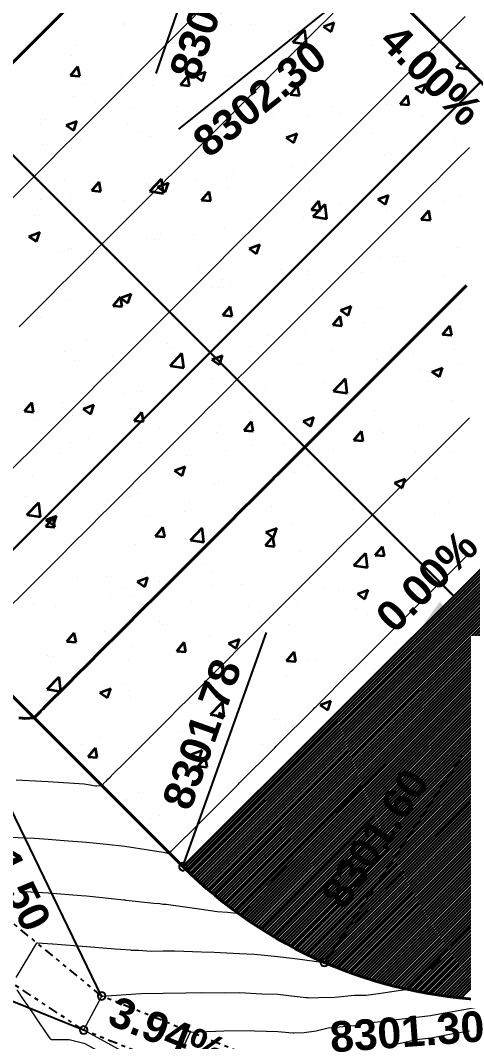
# Model space of a CAD drawing. Extents: x 2799052 to 2815686, y 1319509 to 1336143.
# Drawn here: x 2807441.17 to 2807452.74, y 1327804.97 to 1327831.65 of the extents above; entities that cross this region are included whole.
import ezdxf

# ---------------------------------------------------------------- set-up
doc = ezdxf.new("R2010")
doc.units = 0
doc.header["$LTSCALE"] = 0.5
doc.header["$MEASUREMENT"] = 0
doc.linetypes.add('DIVIDE', pattern=[1.25, 0.5, -0.25, 0, -0.25, 0, -0.25])
for name, color, linetype, lineweight in [('C-PRKG-CONC', 2, 'Continuous', 40), ('C-PRKG-Conc-Hach', 160, 'Continuous', 35), ('C-Road-Asph-Hach', 110, 'Continuous', 30), ('C-SWLK-CTLJ', 11, 'Continuous', 30), ('C-Topo-Cont-10th', 8, 'Continuous', 13), ('C-TOPO-CONT-1FT', 7, 'Continuous', 40), ('C-Topo-Ridg', 160, 'DIVIDE', 25), ('C-TOPO-SLOP', 1, 'Continuous', 25), ('C-TOPO-SPOT', 2, 'Continuous', 25)]:
    doc.layers.add(name, color=color, linetype=linetype, lineweight=lineweight)
doc.layers.add('C-Road-Asph-Hach-Bdry', color=64, linetype='Continuous', lineweight=25, plot=False)
doc.layers.add('C-Road-Conc-Hach-Bdry', color=30, linetype='Continuous', lineweight=25, plot=False)
doc.layers.add('C-TOPO-USER', color=40, linetype='Continuous')
doc.styles.add('Swiss 721 BT', font='swissb.ttf', dxfattribs={"height": 2})

msp = doc.modelspace()

# ---------------------------------------------------------------- linework, layer by layer
at = {"color": 0, "linetype": 'ByBlock'}
for centre, start, end in [((2807445.415, 1327809.54, 8301.78), 134.9542, 314.9542), ((2807445.415, 1327809.54, 8301.78), 314.9542, 134.9542), ((2807449.107, 1327807.037, 8301.601), 0, 180), ((2807449.107, 1327807.037, 8301.601), 180, 0), ((2807443.288, 1327806.16, 8301.5), 157.8226, 337.8226), ((2807443.288, 1327806.16, 8301.5), 337.8226, 157.8226), ((2807442.821, 1327805.27, 8301.5), 157.8291, 337.8291), ((2807442.821, 1327805.27, 8301.5), 337.8291, 157.8291)]:
    msp.add_arc(centre, 0.1, start, end, dxfattribs=at)
at = {"layer": 'C-PRKG-CONC'}
for p, q in [((2807432.687, 1327822.268), (2807446.829, 1327836.41)), ((2807446.829, 1327836.41), (2807459.557, 1327823.682)), ((2807445.415, 1327809.54), (2807432.687, 1327822.268))]:
    msp.add_line(p, q, dxfattribs=at)
msp.add_arc((2807453.877, 1327818.049), 12, 225.1556, 268.0132, dxfattribs=at)
at = {"layer": 'C-PRKG-Conc-Hach', "linetype": 'Continuous'}
for p, q in [((2807443.851, 1327831.569), (2807443.851, 1327831.569)), ((2807443.898, 1327831.545), (2807443.898, 1327831.545)), ((2807447.17, 1327831.545), (2807447.17, 1327831.545)), ((2807449.087, 1327831.49), (2807449.367, 1327831.598)), ((2807449.286, 1327831.356), (2807449.367, 1327831.598)), ((2807444.666, 1327831.279), (2807444.666, 1327831.279)), ((2807446.034, 1327831.455), (2807446.034, 1327831.455)), ((2807446.686, 1327831.535), (2807446.686, 1327831.535)), ((2807448.169, 1327831.364), (2807448.169, 1327831.364)), ((2807448.285, 1327831.084), (2807448.597, 1327831.408)), ((2807448.641, 1327831.028), (2807448.597, 1327831.408)), ((2807449.087, 1327831.49), (2807449.286, 1327831.356)), ((2807450.304, 1327831.274), (2807450.304, 1327831.274)), ((2807444.838, 1327831.144), (2807444.838, 1327831.144)), ((2807448.285, 1327831.084), (2807448.641, 1327831.028)), ((2807442.505, 1327830.744), (2807442.505, 1327830.744)), ((2807442.612, 1327830.997), (2807442.612, 1327830.997)), ((2807448.843, 1327830.787), (2807448.843, 1327830.787)), ((2807450.358, 1327830.987), (2807450.358, 1327830.987)), ((2807450.769, 1327830.785), (2807450.769, 1327830.785)), ((2807447.841, 1327830.655), (2807447.841, 1327830.655)), ((2807448.715, 1327830.503), (2807448.715, 1327830.503)), ((2807451.031, 1327830.545), (2807451.031, 1327830.545)), ((2807452.554, 1327830.422), (2807452.683, 1327830.556)), ((2807442.478, 1327830.215), (2807442.671, 1327830.444)), ((2807442.478, 1327830.215), (2807442.717, 1327830.194)), ((2807442.717, 1327830.194), (2807442.671, 1327830.444)), ((2807445.315, 1327830.323), (2807445.315, 1327830.323)), ((2807445.726, 1327830.2), (2807446.006, 1327830.308)), ((2807445.925, 1327830.066), (2807446.006, 1327830.308)), ((2807452.554, 1327830.422), (2807452.866, 1327830.373)), ((2807442.799, 1327829.991), (2807442.799, 1327829.991)), ((2807443.8, 1327830.123), (2807443.8, 1327830.123)), ((2807444.617, 1327829.947), (2807444.617, 1327829.947)), ((2807445.347, 1327829.964), (2807445.54, 1327830.193)), ((2807445.347, 1327829.964), (2807445.586, 1327829.943)), ((2807445.586, 1327829.943), (2807445.54, 1327830.193)), ((2807445.726, 1327830.2), (2807445.925, 1327830.066)), ((2807446.637, 1327830.203), (2807446.637, 1327830.203)), ((2807448.216, 1327829.713), (2807448.409, 1327829.942)), ((2807448.455, 1327829.692), (2807448.409, 1327829.942)), ((2807448.698, 1327830.145), (2807448.698, 1327830.145)), ((2807451.475, 1327829.88), (2807451.755, 1327829.987)), ((2807451.674, 1327829.746), (2807451.755, 1327829.987)), ((2807446.365, 1327829.744), (2807446.365, 1327829.744)), ((2807448.216, 1327829.713), (2807448.455, 1327829.692)), ((2807451.085, 1327829.462), (2807451.278, 1327829.691)), ((2807451.324, 1327829.441), (2807451.278, 1327829.691)), ((2807451.475, 1327829.88), (2807451.674, 1327829.746)), ((2807451.832, 1327829.741), (2807451.832, 1327829.741)), ((2807452.74, 1327829.71), (2807452.74, 1327829.71)), ((2807442.563, 1327829.666), (2807442.563, 1327829.666)), ((2807443.119, 1327829.501), (2807443.119, 1327829.501)), ((2807445.255, 1327829.411), (2807445.255, 1327829.411)), ((2807449.305, 1327829.409), (2807449.305, 1327829.409)), ((2807450.72, 1327829.453), (2807450.72, 1327829.453)), ((2807451.085, 1327829.462), (2807451.324, 1327829.441)), ((2807444.033, 1327829.344), (2807444.033, 1327829.344)), ((2807447.39, 1327829.32), (2807447.39, 1327829.32)), ((2807447.79, 1327829.209), (2807447.79, 1327829.209)), ((2807448.666, 1327829.172), (2807448.666, 1327829.172)), ((2807449.525, 1327829.23), (2807449.525, 1327829.23)), ((2807451.661, 1327829.14), (2807451.661, 1327829.14)), ((2807441.7, 1327828.944), (2807441.7, 1327828.944)), ((2807441.827, 1327829.054), (2807441.827, 1327829.054)), ((2807441.827, 1327829.054), (2807441.827, 1327829.054)), ((2807442.365, 1327828.91), (2807442.645, 1327829.018)), ((2807442.365, 1327828.91), (2807442.564, 1327828.776)), ((2807442.365, 1327828.91), (2807442.365, 1327828.91)), ((2807442.564, 1327828.776), (2807442.645, 1327829.018)), ((2807443.963, 1327828.964), (2807443.963, 1327828.964)), ((2807446.098, 1327828.873), (2807446.098, 1327828.873)), ((2807446.589, 1327828.872), (2807446.589, 1327828.872)), ((2807446.789, 1327829.078), (2807446.789, 1327829.078)), ((2807444.263, 1327828.745), (2807444.263, 1327828.745)), ((2807444.568, 1327828.616), (2807444.568, 1327828.616)), ((2807448.114, 1327828.59), (2807448.394, 1327828.697)), ((2807448.233, 1327828.783), (2807448.233, 1327828.783)), ((2807448.313, 1327828.456), (2807448.394, 1327828.697)), ((2807450.369, 1327828.693), (2807450.369, 1327828.693)), ((2807441.747, 1327828.414), (2807441.747, 1327828.414)), ((2807442.748, 1327828.546), (2807442.748, 1327828.546)), ((2807448.114, 1327828.59), (2807448.313, 1327828.456)), ((2807452.504, 1327828.603), (2807452.504, 1327828.603)), ((2807452.692, 1327828.378), (2807452.692, 1327828.378)), ((2807442.515, 1327828.334), (2807442.515, 1327828.334)), ((2807450.671, 1327828.122), (2807450.671, 1327828.122)), ((2807450.779, 1327828.164), (2807450.779, 1327828.164)), ((2807450.866, 1327828.159), (2807450.866, 1327828.159)), ((2807451.781, 1327828.296), (2807451.781, 1327828.296)), ((2807448.253, 1327827.831), (2807448.253, 1327827.831)), ((2807448.618, 1327827.84), (2807448.618, 1327827.84)), ((2807446.54, 1327827.54), (2807446.54, 1327827.54)), ((2807446.738, 1327827.632), (2807446.738, 1327827.632)), ((2807448.533, 1327827.758), (2807448.533, 1327827.758)), ((2807442.324, 1327827.468), (2807442.324, 1327827.468)), ((2807443.033, 1327827.206), (2807443.226, 1327827.436)), ((2807443.272, 1327827.185), (2807443.226, 1327827.436)), ((2807444.459, 1327827.377), (2807444.459, 1327827.377)), ((2807444.52, 1327827.284), (2807444.52, 1327827.284)), ((2807444.547, 1327827.187), (2807444.858, 1327827.512)), ((2807444.753, 1327827.3), (2807445.033, 1327827.407)), ((2807444.753, 1327827.3), (2807444.952, 1327827.165)), ((2807444.902, 1327827.132), (2807444.858, 1327827.512)), ((2807444.952, 1327827.165), (2807445.033, 1327827.407)), ((2807445.737, 1327827.5), (2807445.737, 1327827.5)), ((2807446.2, 1327827.358), (2807446.2, 1327827.358)), ((2807446.594, 1327827.287), (2807446.594, 1327827.287)), ((2807451.824, 1327827.28), (2807451.824, 1327827.28)), ((2807443.033, 1327827.206), (2807443.272, 1327827.185)), ((2807443.211, 1327827.167), (2807443.211, 1327827.167)), ((2807444.547, 1327827.187), (2807444.902, 1327827.132)), ((2807445.902, 1327826.955), (2807446.095, 1327827.185)), ((2807446.141, 1327826.934), (2807446.095, 1327827.185)), ((2807448.729, 1327827.197), (2807448.729, 1327827.197)), ((2807450.501, 1327826.979), (2807450.781, 1327827.087)), ((2807450.7, 1327826.845), (2807450.781, 1327827.087)), ((2807450.865, 1327827.107), (2807450.865, 1327827.107)), ((2807452.643, 1327827.046), (2807452.643, 1327827.046)), ((2807441.696, 1327826.968), (2807441.696, 1327826.968)), ((2807442.466, 1327827.003), (2807442.466, 1327827.003)), ((2807443.867, 1327826.957), (2807443.867, 1327826.957)), ((2807445.902, 1327826.955), (2807446.141, 1327826.934)), ((2807448.771, 1327826.704), (2807448.964, 1327826.934)), ((2807448.815, 1327826.525), (2807449.127, 1327826.85)), ((2807449.01, 1327826.683), (2807448.964, 1327826.934)), ((2807449.171, 1327826.47), (2807449.127, 1327826.85)), ((2807449.491, 1327826.88), (2807449.491, 1327826.88)), ((2807450.501, 1327826.979), (2807450.7, 1327826.845)), ((2807450.623, 1327826.79), (2807450.623, 1327826.79)), ((2807450.623, 1327826.79), (2807450.623, 1327826.79)), ((2807452.243, 1327826.917), (2807452.243, 1327826.917)), ((2807441.535, 1327826.557), (2807441.535, 1327826.557)), ((2807447.159, 1327826.48), (2807447.159, 1327826.48)), ((2807448.569, 1327826.509), (2807448.569, 1327826.509)), ((2807448.771, 1327826.704), (2807449.01, 1327826.683)), ((2807448.815, 1327826.525), (2807449.171, 1327826.47)), ((2807449.727, 1327826.586), (2807449.727, 1327826.586)), ((2807450.728, 1327826.718), (2807450.728, 1327826.718)), ((2807451.64, 1327826.453), (2807451.833, 1327826.683)), ((2807451.879, 1327826.432), (2807451.833, 1327826.683)), ((2807446.491, 1327826.209), (2807446.491, 1327826.209)), ((2807447.201, 1327826.254), (2807447.201, 1327826.254)), ((2807451.64, 1327826.453), (2807451.879, 1327826.432)), ((2807441.392, 1327826.009), (2807441.672, 1327826.117)), ((2807441.392, 1327826.009), (2807441.591, 1327825.875)), ((2807441.591, 1327825.875), (2807441.672, 1327826.117)), ((2807444.471, 1327825.953), (2807444.471, 1327825.953)), ((2807444.826, 1327826.079), (2807444.826, 1327826.079)), ((2807445.686, 1327826.054), (2807445.686, 1327826.054)), ((2807442.417, 1327825.671), (2807442.417, 1327825.671)), ((2807442.493, 1327825.679), (2807442.493, 1327825.679)), ((2807444.684, 1327825.922), (2807444.684, 1327825.922)), ((2807447.14, 1327825.689), (2807447.42, 1327825.797)), ((2807447.14, 1327825.689), (2807447.339, 1327825.555)), ((2807447.339, 1327825.555), (2807447.42, 1327825.797)), ((2807452.595, 1327825.715), (2807452.595, 1327825.715)), ((2807441.545, 1327825.424), (2807441.545, 1327825.424)), ((2807442.158, 1327825.59), (2807442.158, 1327825.59)), ((2807450.574, 1327825.459), (2807450.574, 1327825.459)), ((2807451.019, 1327825.48), (2807451.019, 1327825.48)), ((2807443.68, 1327825.333), (2807443.68, 1327825.333)), ((2807445.815, 1327825.243), (2807445.815, 1327825.243)), ((2807447.95, 1327825.153), (2807447.95, 1327825.153)), ((2807448.52, 1327825.177), (2807448.52, 1327825.177)), ((2807449.676, 1327825.14), (2807449.676, 1327825.14)), ((2807451.191, 1327825.34), (2807451.191, 1327825.34)), ((2807442.388, 1327824.886), (2807442.388, 1327824.886)), ((2807446.443, 1327824.877), (2807446.443, 1327824.877)), ((2807448.675, 1327825.009), (2807448.675, 1327825.009)), ((2807448.686, 1327825.08), (2807448.686, 1327825.08)), ((2807450.086, 1327825.063), (2807450.086, 1327825.063)), ((2807452.221, 1327824.973), (2807452.221, 1327824.973)), ((2807444.422, 1327824.621), (2807444.422, 1327824.621)), ((2807444.523, 1327824.796), (2807444.523, 1327824.796)), ((2807446.148, 1327824.676), (2807446.148, 1327824.676)), ((2807446.353, 1327824.679), (2807446.353, 1327824.679)), ((2807446.659, 1327824.706), (2807446.659, 1327824.706)), ((2807448.794, 1327824.616), (2807448.794, 1327824.616)), ((2807442.369, 1327824.339), (2807442.369, 1327824.339)), ((2807443.588, 1327824.197), (2807443.781, 1327824.427)), ((2807443.632, 1327824.345), (2807443.632, 1327824.345)), ((2807443.78, 1327824.399), (2807444.06, 1327824.507)), ((2807443.78, 1327824.399), (2807443.978, 1327824.265)), ((2807443.827, 1327824.176), (2807443.781, 1327824.427)), ((2807443.978, 1327824.265), (2807444.06, 1327824.507)), ((2807444.634, 1327824.477), (2807444.634, 1327824.477)), ((2807450.929, 1327824.525), (2807450.929, 1327824.525)), ((2807452.546, 1327824.383), (2807452.546, 1327824.383)), ((2807443.588, 1327824.197), (2807443.827, 1327824.176)), ((2807444.021, 1327824.279), (2807444.021, 1327824.279)), ((2807444.021, 1327824.279), (2807444.021, 1327824.279)), ((2807446.457, 1327823.946), (2807446.65, 1327824.176)), ((2807446.696, 1327823.925), (2807446.65, 1327824.176)), ((2807449.528, 1327824.079), (2807449.808, 1327824.186)), ((2807449.528, 1327824.079), (2807449.727, 1327823.944)), ((2807449.727, 1327823.944), (2807449.808, 1327824.186)), ((2807450.525, 1327824.127), (2807450.525, 1327824.127)), ((2807452.665, 1327824.095), (2807452.665, 1327824.095)), ((2807441.688, 1327823.878), (2807441.688, 1327823.878)), ((2807446.457, 1327823.946), (2807446.696, 1327823.925)), ((2807448.472, 1327823.846), (2807448.472, 1327823.846)), ((2807449.326, 1327823.695), (2807449.519, 1327823.925)), ((2807449.565, 1327823.674), (2807449.519, 1327823.925)), ((2807446.394, 1327823.546), (2807446.394, 1327823.546)), ((2807448.624, 1327823.563), (2807448.624, 1327823.563)), ((2807449.326, 1327823.695), (2807449.565, 1327823.674)), ((2807449.326, 1327823.695), (2807449.326, 1327823.695)), ((2807450.139, 1327823.762), (2807450.139, 1327823.762)), ((2807452.195, 1327823.444), (2807452.388, 1327823.674)), ((2807452.434, 1327823.423), (2807452.388, 1327823.674)), ((2807442.884, 1327823.3), (2807442.884, 1327823.3)), ((2807444.374, 1327823.29), (2807444.374, 1327823.29)), ((2807447.622, 1327823.431), (2807447.622, 1327823.431)), ((2807452.195, 1327823.444), (2807452.434, 1327823.423)), ((2807442.32, 1327823.008), (2807442.32, 1327823.008)), ((2807445.019, 1327823.21), (2807445.019, 1327823.21)), ((2807445.096, 1327823.098), (2807445.096, 1327823.098)), ((2807447.155, 1327823.12), (2807447.155, 1327823.12)), ((2807449.29, 1327823.029), (2807449.29, 1327823.029)), ((2807450.854, 1327823.094), (2807450.854, 1327823.094)), ((2807452.497, 1327823.052), (2807452.497, 1327823.052)), ((2807442.58, 1327822.767), (2807442.58, 1327822.767)), ((2807443.581, 1327822.899), (2807443.581, 1327822.899)), ((2807445.077, 1327822.629), (2807445.388, 1327822.953)), ((2807445.433, 1327822.573), (2807445.388, 1327822.953)), ((2807446.167, 1327822.789), (2807446.447, 1327822.896)), ((2807446.167, 1327822.789), (2807446.366, 1327822.654)), ((2807446.366, 1327822.654), (2807446.447, 1327822.896)), ((2807450.477, 1327822.796), (2807450.477, 1327822.796)), ((2807451.425, 1327822.939), (2807451.425, 1327822.939)), ((2807445.077, 1327822.629), (2807445.433, 1327822.573)), ((2807448.423, 1327822.514), (2807448.423, 1327822.514)), ((2807448.521, 1327822.693), (2807448.521, 1327822.693)), ((2807451.613, 1327822.517), (2807451.613, 1327822.517)), ((2807451.916, 1327822.468), (2807452.196, 1327822.576)), ((2807452.115, 1327822.334), (2807452.196, 1327822.576)), ((2807452.614, 1327822.649), (2807452.614, 1327822.649)), ((2807446.188, 1327822.293), (2807446.188, 1327822.293)), ((2807446.346, 1327822.214), (2807446.346, 1327822.214)), ((2807449.346, 1327821.967), (2807449.657, 1327822.291)), ((2807449.702, 1327821.911), (2807449.657, 1327822.291)), ((2807451.812, 1327822.215), (2807451.812, 1327822.215)), ((2807451.916, 1327822.468), (2807452.115, 1327822.334)), ((2807444.325, 1327821.958), (2807444.325, 1327821.958)), ((2807447.571, 1327821.985), (2807447.571, 1327821.985)), ((2807449.086, 1327822.185), (2807449.086, 1327822.185)), ((2807449.346, 1327821.967), (2807449.702, 1327821.911)), ((2807441.274, 1327821.439), (2807441.467, 1327821.669)), ((2807441.513, 1327821.418), (2807441.467, 1327821.669)), ((2807442.271, 1327821.676), (2807442.271, 1327821.676)), ((2807443.856, 1327821.892), (2807443.856, 1327821.892)), ((2807446.57, 1327821.853), (2807446.57, 1327821.853)), ((2807449.48, 1327821.815), (2807449.48, 1327821.815)), ((2807452.449, 1327821.72), (2807452.449, 1327821.72)), ((2807441.274, 1327821.439), (2807441.513, 1327821.418)), ((2807441.523, 1327821.492), (2807441.523, 1327821.492)), ((2807442.806, 1327821.498), (2807443.086, 1327821.606)), ((2807442.806, 1327821.498), (2807443.005, 1327821.364)), ((2807443.005, 1327821.364), (2807443.086, 1327821.606)), ((2807444.044, 1327821.521), (2807444.044, 1327821.521)), ((2807444.143, 1327821.188), (2807444.336, 1327821.418)), ((2807444.382, 1327821.167), (2807444.336, 1327821.418)), ((2807447.147, 1327821.414), (2807447.147, 1327821.414)), ((2807450.428, 1327821.464), (2807450.428, 1327821.464)), ((2807441.528, 1327821.189), (2807441.528, 1327821.189)), ((2807442.105, 1327821.256), (2807442.105, 1327821.256)), ((2807442.529, 1327821.321), (2807442.529, 1327821.321)), ((2807444.143, 1327821.188), (2807444.382, 1327821.167)), ((2807444.24, 1327821.166), (2807444.24, 1327821.166)), ((2807447.012, 1327820.937), (2807447.205, 1327821.167)), ((2807447.251, 1327820.916), (2807447.205, 1327821.167)), ((2807448.374, 1327821.182), (2807448.374, 1327821.182)), ((2807448.555, 1327821.178), (2807448.835, 1327821.286)), ((2807448.555, 1327821.178), (2807448.754, 1327821.044)), ((2807448.754, 1327821.044), (2807448.835, 1327821.286)), ((2807444.814, 1327821.014), (2807444.814, 1327821.014)), ((2807446.297, 1327820.882), (2807446.297, 1327820.882)), ((2807446.376, 1327821.076), (2807446.376, 1327821.076)), ((2807447.012, 1327820.937), (2807447.251, 1327820.916)), ((2807448.511, 1327820.986), (2807448.511, 1327820.986)), ((2807449.881, 1327820.686), (2807450.074, 1327820.916)), ((2807450.12, 1327820.665), (2807450.074, 1327820.916)), ((2807450.56, 1327820.939), (2807450.56, 1327820.939)), ((2807450.646, 1327820.895), (2807450.646, 1327820.895)), ((2807451.562, 1327821.071), (2807451.562, 1327821.071)), ((2807442.481, 1327820.614), (2807442.481, 1327820.614)), ((2807442.949, 1327820.719), (2807442.949, 1327820.719)), ((2807444.276, 1327820.626), (2807444.276, 1327820.626)), ((2807445.084, 1327820.629), (2807445.084, 1327820.629)), ((2807448.034, 1327820.607), (2807448.034, 1327820.607)), ((2807449.881, 1327820.686), (2807450.12, 1327820.665)), ((2807442.223, 1327820.345), (2807442.223, 1327820.345)), ((2807446.519, 1327820.407), (2807446.519, 1327820.407)), ((2807447.219, 1327820.538), (2807447.219, 1327820.538)), ((2807449.354, 1327820.448), (2807449.354, 1327820.448)), ((2807451.007, 1327820.415), (2807451.007, 1327820.415)), ((2807451.49, 1327820.358), (2807451.49, 1327820.358)), ((2807452.4, 1327820.389), (2807452.4, 1327820.389)), ((2807445.518, 1327820.276), (2807445.518, 1327820.276)), ((2807450.38, 1327820.132), (2807450.38, 1327820.132)), ((2807442.992, 1327819.943), (2807442.992, 1327819.943)), ((2807445.194, 1327819.888), (2807445.474, 1327819.995)), ((2807445.194, 1327819.888), (2807445.393, 1327819.754)), ((2807445.393, 1327819.754), (2807445.474, 1327819.995)), ((2807448.326, 1327819.851), (2807448.326, 1327819.851)), ((2807448.674, 1327820.015), (2807448.674, 1327820.015)), ((2807441.477, 1327819.744), (2807441.477, 1327819.744)), ((2807446.248, 1327819.551), (2807446.248, 1327819.551)), ((2807446.342, 1327819.614), (2807446.342, 1327819.614)), ((2807450.942, 1327819.568), (2807451.222, 1327819.675)), ((2807450.942, 1327819.568), (2807451.141, 1327819.433)), ((2807451.141, 1327819.433), (2807451.222, 1327819.675)), ((2807452.024, 1327819.693), (2807452.024, 1327819.693)), ((2807444.228, 1327819.295), (2807444.228, 1327819.295)), ((2807449.508, 1327819.362), (2807449.508, 1327819.362)), ((2807450.509, 1327819.494), (2807450.509, 1327819.494)), ((2807441.309, 1327819.223), (2807441.309, 1327819.223)), ((2807441.338, 1327818.732), (2807441.65, 1327819.057)), ((2807441.694, 1327818.677), (2807441.65, 1327819.057)), ((2807442.174, 1327819.013), (2807442.174, 1327819.013)), ((2807443.445, 1327819.133), (2807443.445, 1327819.133)), ((2807444.009, 1327819.214), (2807444.009, 1327819.214)), ((2807445.58, 1327819.042), (2807445.58, 1327819.042)), ((2807446.982, 1327819.029), (2807446.982, 1327819.029)), ((2807452.351, 1327819.057), (2807452.351, 1327819.057)), ((2807441.676, 1327818.813), (2807441.676, 1327818.813)), ((2807445.467, 1327818.83), (2807445.467, 1327818.83)), ((2807447.715, 1327818.952), (2807447.715, 1327818.952)), ((2807449.85, 1327818.862), (2807449.85, 1327818.862)), ((2807450.331, 1327818.801), (2807450.331, 1327818.801)), ((2807451.986, 1327818.772), (2807451.986, 1327818.772)), ((2807441.338, 1327818.732), (2807441.694, 1327818.677)), ((2807441.829, 1327818.43), (2807442.022, 1327818.66)), ((2807441.833, 1327818.598), (2807442.113, 1327818.705)), ((2807441.833, 1327818.598), (2807442.032, 1327818.464)), ((2807442.068, 1327818.41), (2807442.022, 1327818.66)), ((2807442.032, 1327818.464), (2807442.113, 1327818.705)), ((2807444.466, 1327818.698), (2807444.466, 1327818.698)), ((2807448.277, 1327818.519), (2807448.277, 1327818.519)), ((2807441.829, 1327818.43), (2807442.068, 1327818.41)), ((2807441.939, 1327818.365), (2807441.939, 1327818.365)), ((2807444.698, 1327818.179), (2807444.891, 1327818.409)), ((2807444.937, 1327818.159), (2807444.891, 1327818.409)), ((2807445.607, 1327818.07), (2807445.919, 1327818.395)), ((2807445.963, 1327818.015), (2807445.919, 1327818.395)), ((2807446.2, 1327818.219), (2807446.2, 1327818.219)), ((2807447.582, 1327818.277), (2807447.862, 1327818.385)), ((2807447.582, 1327818.277), (2807447.78, 1327818.143)), ((2807447.78, 1327818.143), (2807447.862, 1327818.385)), ((2807444.179, 1327817.963), (2807444.179, 1327817.963)), ((2807444.698, 1327818.179), (2807444.937, 1327818.159)), ((2807445.607, 1327818.07), (2807445.963, 1327818.015)), ((2807447.567, 1327817.928), (2807447.76, 1327818.158)), ((2807447.806, 1327817.908), (2807447.76, 1327818.158)), ((2807450.842, 1327818.028), (2807450.842, 1327818.028)), ((2807450.972, 1327818.115), (2807450.972, 1327818.115)), ((2807450.972, 1327818.115), (2807450.972, 1327818.115)), ((2807442.125, 1327817.682), (2807442.125, 1327817.682)), ((2807447.567, 1327817.928), (2807447.806, 1327817.908)), ((2807448.456, 1327817.784), (2807448.456, 1327817.784)), ((2807449.457, 1327817.916), (2807449.457, 1327817.916)), ((2807449.876, 1327817.408), (2807450.188, 1327817.733)), ((2807450.232, 1327817.353), (2807450.188, 1327817.733)), ((2807450.436, 1327817.677), (2807450.629, 1327817.907)), ((2807450.436, 1327817.677), (2807450.675, 1327817.657)), ((2807450.675, 1327817.657), (2807450.629, 1327817.907)), ((2807452.303, 1327817.725), (2807452.303, 1327817.725)), ((2807445.93, 1327817.452), (2807445.93, 1327817.452)), ((2807448.509, 1327817.628), (2807448.509, 1327817.628)), ((2807449.876, 1327817.408), (2807450.232, 1327817.353)), ((2807450.282, 1327817.469), (2807450.282, 1327817.469)), ((2807444.415, 1327817.252), (2807444.415, 1327817.252)), ((2807446.177, 1327817.227), (2807446.177, 1327817.227)), ((2807448.229, 1327817.188), (2807448.229, 1327817.188)), ((2807451.8, 1327817.15), (2807451.8, 1327817.15)), ((2807442.666, 1327817.089), (2807442.666, 1327817.089)), ((2807443.413, 1327817.12), (2807443.413, 1327817.12)), ((2807444.221, 1327816.987), (2807444.501, 1327817.095)), ((2807444.221, 1327816.987), (2807444.42, 1327816.853)), ((2807444.42, 1327816.853), (2807444.501, 1327817.095)), ((2807444.801, 1327816.999), (2807444.801, 1327816.999)), ((2807446.151, 1327816.888), (2807446.151, 1327816.888)), ((2807446.936, 1327816.908), (2807446.936, 1327816.908)), ((2807452.446, 1327816.87), (2807452.446, 1327816.87)), ((2807441.374, 1327816.642), (2807441.374, 1327816.642)), ((2807443.844, 1327816.827), (2807443.844, 1327816.827)), ((2807444.131, 1327816.632), (2807444.131, 1327816.632)), ((2807449.072, 1327816.818), (2807449.072, 1327816.818)), ((2807449.468, 1327816.75), (2807449.468, 1327816.75)), ((2807449.969, 1327816.667), (2807450.249, 1327816.774)), ((2807449.969, 1327816.667), (2807450.168, 1327816.533)), ((2807450.168, 1327816.533), (2807450.249, 1327816.774)), ((2807451.207, 1327816.728), (2807451.207, 1327816.728)), ((2807441.511, 1327816.427), (2807441.511, 1327816.427)), ((2807442.077, 1327816.35), (2807442.077, 1327816.35)), ((2807443.509, 1327816.551), (2807443.509, 1327816.551)), ((2807445.644, 1327816.461), (2807445.644, 1327816.461)), ((2807447.135, 1327816.349), (2807447.135, 1327816.349)), ((2807447.78, 1327816.371), (2807447.78, 1327816.371)), ((2807448.405, 1327816.338), (2807448.405, 1327816.338)), ((2807449.92, 1327816.538), (2807449.92, 1327816.538)), ((2807452.254, 1327816.394), (2807452.254, 1327816.394)), ((2807447.403, 1327816.207), (2807447.403, 1327816.207)), ((2807449.915, 1327816.281), (2807449.915, 1327816.281)), ((2807450.234, 1327816.138), (2807450.234, 1327816.138)), ((2807452.05, 1327816.191), (2807452.05, 1327816.191)), ((2807444.802, 1327815.949), (2807444.802, 1327815.949)), ((2807444.877, 1327815.874), (2807444.877, 1327815.874)), ((2807448.18, 1327815.856), (2807448.18, 1327815.856)), ((2807442.361, 1327815.543), (2807442.361, 1327815.543)), ((2807442.384, 1327815.422), (2807442.577, 1327815.652)), ((2807442.469, 1327815.548), (2807442.469, 1327815.548)), ((2807442.623, 1327815.401), (2807442.577, 1327815.652)), ((2807443.362, 1327815.674), (2807443.362, 1327815.674)), ((2807446.102, 1327815.556), (2807446.102, 1327815.556)), ((2807442.384, 1327815.422), (2807442.623, 1327815.401)), ((2807444.082, 1327815.3), (2807444.082, 1327815.3)), ((2807445.253, 1327815.171), (2807445.446, 1327815.401)), ((2807445.492, 1327815.15), (2807445.446, 1327815.401)), ((2807446.608, 1327815.377), (2807446.888, 1327815.484)), ((2807446.608, 1327815.377), (2807446.807, 1327815.243)), ((2807446.807, 1327815.243), (2807446.888, 1327815.484)), ((2807450.995, 1327815.35), (2807450.995, 1327815.35)), ((2807441.87, 1327815.056), (2807441.87, 1327815.056)), ((2807442.028, 1327815.018), (2807442.028, 1327815.018)), ((2807445.253, 1327815.171), (2807445.492, 1327815.15)), ((2807448.122, 1327814.92), (2807448.315, 1327815.15)), ((2807448.361, 1327814.899), (2807448.315, 1327815.15)), ((2807444.005, 1327814.965), (2807444.005, 1327814.965)), ((2807446.14, 1327814.875), (2807446.14, 1327814.875)), ((2807447.353, 1327814.761), (2807447.353, 1327814.761)), ((2807448.122, 1327814.92), (2807448.361, 1327814.899)), ((2807448.276, 1327814.785), (2807448.276, 1327814.785)), ((2807448.663, 1327814.949), (2807448.663, 1327814.949)), ((2807448.868, 1327814.96), (2807448.868, 1327814.96)), ((2807450.185, 1327814.806), (2807450.185, 1327814.806)), ((2807450.185, 1327814.806), (2807450.185, 1327814.806)), ((2807441.868, 1327814.174), (2807442.18, 1327814.498)), ((2807442.224, 1327814.118), (2807442.18, 1327814.498)), ((2807446.33, 1327814.549), (2807446.33, 1327814.549)), ((2807446.351, 1327814.629), (2807446.351, 1327814.629)), ((2807448.131, 1327814.524), (2807448.131, 1327814.524)), ((2807450.411, 1327814.695), (2807450.411, 1327814.695)), ((2807443.825, 1327814.296), (2807443.825, 1327814.296)), ((2807446.054, 1327814.225), (2807446.054, 1327814.225)), ((2807441.309, 1327813.965), (2807441.309, 1327813.965)), ((2807441.868, 1327814.174), (2807442.224, 1327814.118)), ((2807442.31, 1327814.097), (2807442.31, 1327814.097)), ((2807443.247, 1327814.087), (2807443.527, 1327814.194)), ((2807443.247, 1327814.087), (2807443.446, 1327813.953)), ((2807443.446, 1327813.953), (2807443.527, 1327814.194)), ((2807443.997, 1327814.149), (2807443.997, 1327814.149)), ((2807444.033, 1327813.969), (2807444.033, 1327813.969)), ((2807441.664, 1327813.748), (2807441.664, 1327813.748)), ((2807441.98, 1327813.687), (2807441.98, 1327813.687)), ((2807446.137, 1327813.512), (2807446.449, 1327813.836)), ((2807446.493, 1327813.456), (2807446.449, 1327813.836)), ((2807448.996, 1327813.766), (2807449.276, 1327813.874)), ((2807448.996, 1327813.766), (2807449.195, 1327813.632)), ((2807449.195, 1327813.632), (2807449.276, 1327813.874)), ((2807446.137, 1327813.512), (2807446.493, 1327813.456)), ((2807446.3, 1327813.183), (2807446.3, 1327813.183)), ((2807447.815, 1327813.382), (2807447.815, 1327813.382)), ((2807448.083, 1327813.193), (2807448.083, 1327813.193)), ((2807443.226, 1327812.921), (2807443.226, 1327812.921)), ((2807445.299, 1327813.051), (2807445.299, 1327813.051)), ((2807446.005, 1327812.893), (2807446.005, 1327812.893)), ((2807442.773, 1327812.719), (2807442.773, 1327812.719)), ((2807442.939, 1327812.413), (2807443.132, 1327812.643)), ((2807443.178, 1327812.392), (2807443.132, 1327812.643)), ((2807443.985, 1327812.637), (2807443.985, 1327812.637)), ((2807445.362, 1327812.831), (2807445.362, 1327812.831)), ((2807447.497, 1327812.741), (2807447.497, 1327812.741)), ((2807442.939, 1327812.413), (2807443.178, 1327812.392)), ((2807444.07, 1327812.384), (2807444.07, 1327812.384)), ((2807445.635, 1327812.476), (2807445.915, 1327812.584)), ((2807445.635, 1327812.476), (2807445.834, 1327812.342)), ((2807445.808, 1327812.162), (2807446.001, 1327812.392)), ((2807445.834, 1327812.342), (2807445.915, 1327812.584)), ((2807446.047, 1327812.141), (2807446.001, 1327812.392)), ((2807445.808, 1327812.162), (2807446.047, 1327812.141)), ((2807446.165, 1327812.162), (2807446.165, 1327812.162)), ((2807446.205, 1327812.294), (2807446.205, 1327812.294)), ((2807446.763, 1327811.805), (2807446.763, 1327811.805)), ((2807443.832, 1327811.762), (2807443.832, 1327811.762)), ((2807445.248, 1327811.605), (2807445.248, 1327811.605)), ((2807445.956, 1327811.561), (2807445.956, 1327811.561)), ((2807443.936, 1327811.305), (2807443.936, 1327811.305)), ((2807444.247, 1327811.474), (2807444.247, 1327811.474)), ((2807447.123, 1327811.284), (2807447.123, 1327811.284)), ((2807444.566, 1327810.798), (2807444.566, 1327810.798)), ((2807444.79, 1327810.884), (2807444.79, 1327810.884)), ((2807444.79, 1327810.884), (2807444.79, 1327810.884)), ((2807445.711, 1327810.227), (2807445.711, 1327810.227)), ((2807445.908, 1327810.23), (2807445.908, 1327810.23))]:
    msp.add_line(p, q, dxfattribs=at)
at = {"layer": 'C-Road-Asph-Hach', "linetype": 'Continuous'}
for p, q in [((2807445.416, 1327809.539), (2807459.558, 1327823.681)), ((2807445.461, 1327809.495), (2807459.602, 1327823.637)), ((2807445.506, 1327809.452), (2807459.647, 1327823.593)), ((2807445.551, 1327809.409), (2807459.691, 1327823.548)), ((2807445.596, 1327809.365), (2807459.735, 1327823.504)), ((2807445.641, 1327809.322), (2807459.779, 1327823.46)), ((2807445.686, 1327809.279), (2807459.823, 1327823.416)), ((2807445.733, 1327809.237), (2807459.868, 1327823.372)), ((2807445.779, 1327809.195), (2807459.912, 1327823.327)), ((2807445.825, 1327809.153), (2807459.956, 1327823.283)), ((2807445.872, 1327809.111), (2807460, 1327823.239)), ((2807445.918, 1327809.069), (2807460.045, 1327823.195)), ((2807445.965, 1327809.027), (2807460.089, 1327823.151)), ((2807446.012, 1327808.986), (2807460.134, 1327823.108)), ((2807446.06, 1327808.945), (2807460.179, 1327823.064)), ((2807446.108, 1327808.905), (2807460.223, 1327823.02)), ((2807446.156, 1327808.864), (2807460.268, 1327822.977)), ((2807446.203, 1327808.824), (2807460.313, 1327822.933)), ((2807446.251, 1327808.783), (2807460.358, 1327822.889)), ((2807446.3, 1327808.744), (2807460.403, 1327822.846)), ((2807446.35, 1327808.705), (2807460.449, 1327822.804)), ((2807446.399, 1327808.665), (2807460.495, 1327822.761)), ((2807446.448, 1327808.626), (2807460.541, 1327822.719)), ((2807446.497, 1327808.587), (2807460.586, 1327822.676)), ((2807446.546, 1327808.548), (2807460.632, 1327822.634)), ((2807446.597, 1327808.51), (2807460.678, 1327822.591)), ((2807446.648, 1327808.472), (2807460.724, 1327822.548)), ((2807446.698, 1327808.434), (2807460.771, 1327822.507)), ((2807446.749, 1327808.397), (2807460.817, 1327822.465)), ((2807446.799, 1327808.359), (2807460.864, 1327822.424)), ((2807446.85, 1327808.321), (2807460.911, 1327822.382)), ((2807446.902, 1327808.285), (2807460.958, 1327822.341)), ((2807446.954, 1327808.248), (2807461.005, 1327822.299)), ((2807447.006, 1327808.212), (2807461.052, 1327822.258)), ((2807447.058, 1327808.176), (2807461.099, 1327822.216)), ((2807447.11, 1327808.139), (2807461.147, 1327822.176)), ((2807447.162, 1327808.103), (2807461.195, 1327822.136)), ((2807447.216, 1327808.068), (2807461.243, 1327822.095)), ((2807447.269, 1327808.033), (2807461.291, 1327822.055)), ((2807447.323, 1327807.998), (2807461.339, 1327822.014)), ((2807447.376, 1327807.963), (2807461.387, 1327821.974)), ((2807447.429, 1327807.928), (2807461.435, 1327821.933)), ((2807447.484, 1327807.894), (2807461.483, 1327821.893)), ((2807447.538, 1327807.86), (2807461.532, 1327821.854)), ((2807447.593, 1327807.827), (2807461.581, 1327821.815)), ((2807447.648, 1327807.793), (2807461.63, 1327821.775)), ((2807447.703, 1327807.76), (2807461.679, 1327821.736)), ((2807447.758, 1327807.726), (2807461.728, 1327821.697)), ((2807447.814, 1327807.694), (2807461.777, 1327821.657)), ((2807447.87, 1327807.662), (2807461.826, 1327821.618)), ((2807447.926, 1327807.63), (2807461.876, 1327821.579)), ((2807447.983, 1327807.597), (2807461.926, 1327821.541)), ((2807448.039, 1327807.565), (2807461.976, 1327821.503)), ((2807448.095, 1327807.533), (2807462.026, 1327821.465)), ((2807448.153, 1327807.503), (2807462.077, 1327821.426)), ((2807448.211, 1327807.472), (2807462.127, 1327821.388)), ((2807448.268, 1327807.441), (2807462.177, 1327821.35)), ((2807448.326, 1327807.411), (2807462.227, 1327821.312)), ((2807448.384, 1327807.38), (2807462.278, 1327821.274)), ((2807448.442, 1327807.35), (2807462.329, 1327821.237)), ((2807448.501, 1327807.321), (2807462.381, 1327821.2)), ((2807448.561, 1327807.292), (2807462.432, 1327821.163)), ((2807448.62, 1327807.263), (2807462.483, 1327821.126)), ((2807448.679, 1327807.234), (2807462.534, 1327821.089)), ((2807448.739, 1327807.205), (2807462.586, 1327821.051)), ((2807448.799, 1327807.176), (2807462.637, 1327821.015)), ((2807448.86, 1327807.149), (2807462.69, 1327820.979)), ((2807448.921, 1327807.121), (2807462.742, 1327820.943)), ((2807448.982, 1327807.094), (2807462.794, 1327820.907)), ((2807449.042, 1327807.066), (2807462.846, 1327820.87)), ((2807449.103, 1327807.039), (2807462.899, 1327820.834)), ((2807449.166, 1327807.013), (2807462.951, 1327820.798)), ((2807449.228, 1327806.987), (2807463.003, 1327820.762)), ((2807449.291, 1327806.961), (2807463.057, 1327820.727)), ((2807449.353, 1327806.935), (2807463.11, 1327820.692)), ((2807449.416, 1327806.909), (2807463.164, 1327820.657)), ((2807449.479, 1327806.884), (2807463.217, 1327820.622)), ((2807449.543, 1327806.86), (2807463.27, 1327820.587)), ((2807449.607, 1327806.835), (2807463.324, 1327820.552)), ((2807449.671, 1327806.811), (2807463.377, 1327820.517)), ((2807449.735, 1327806.787), (2807463.431, 1327820.483)), ((2807449.799, 1327806.763), (2807463.485, 1327820.449)), ((2807449.865, 1327806.74), (2807463.54, 1327820.415)), ((2807449.931, 1327806.717), (2807463.595, 1327820.381)), ((2807449.997, 1327806.695), (2807463.649, 1327820.347)), ((2807450.062, 1327806.672), (2807463.704, 1327820.313)), ((2807450.128, 1327806.649), (2807463.758, 1327820.28)), ((2807450.195, 1327806.628), (2807463.813, 1327820.246)), ((2807450.262, 1327806.607), (2807463.868, 1327820.213)), ((2807450.33, 1327806.586), (2807463.924, 1327820.18)), ((2807450.398, 1327806.565), (2807463.979, 1327820.147)), ((2807450.465, 1327806.544), (2807464.035, 1327820.115)), ((2807450.533, 1327806.524), (2807464.091, 1327820.082)), ((2807450.602, 1327806.505), (2807464.146, 1327820.049)), ((2807450.672, 1327806.486), (2807464.202, 1327820.016)), ((2807450.741, 1327806.467), (2807464.258, 1327819.984)), ((2807450.81, 1327806.448), (2807464.315, 1327819.952)), ((2807450.88, 1327806.429), (2807464.372, 1327819.921)), ((2807450.951, 1327806.412), (2807464.429, 1327819.889)), ((2807451.022, 1327806.394), (2807464.485, 1327819.858)), ((2807451.093, 1327806.377), (2807464.542, 1327819.826)), ((2807451.164, 1327806.36), (2807464.599, 1327819.795)), ((2807451.236, 1327806.343), (2807464.656, 1327819.763)), ((2807451.309, 1327806.327), (2807464.714, 1327819.732)), ((2807451.382, 1327806.312), (2807464.772, 1327819.702)), ((2807451.455, 1327806.297), (2807464.83, 1327819.672)), ((2807451.528, 1327806.282), (2807464.888, 1327819.641)), ((2807451.601, 1327806.266), (2807464.946, 1327819.611)), ((2807451.676, 1327806.253), (2807465.004, 1327819.58)), ((2807451.751, 1327806.24), (2807465.062, 1327819.55)), ((2807451.826, 1327806.226), (2807465.12, 1327819.52)), ((2807451.901, 1327806.213), (2807465.179, 1327819.491)), ((2807451.977, 1327806.2), (2807465.238, 1327819.462)), ((2807452.054, 1327806.189), (2807465.298, 1327819.432)), ((2807452.131, 1327806.178), (2807465.357, 1327819.403)), ((2807452.208, 1327806.166), (2807465.416, 1327819.374)), ((2807452.286, 1327806.155), (2807465.475, 1327819.345)), ((2807452.363, 1327806.145), (2807465.534, 1327819.316)), ((2807452.443, 1327806.136), (2807465.595, 1327819.288)), ((2807452.522, 1327806.127), (2807465.655, 1327819.26)), ((2807452.602, 1327806.118), (2807465.715, 1327819.232)), ((2807452.681, 1327806.109), (2807465.776, 1327819.204)), ((2807445.416, 1327809.539), (2807445.416, 1327809.539)), ((2807448.739, 1327807.205), (2807448.739, 1327807.205))]:
    msp.add_line(p, q, dxfattribs=at)
at = {"layer": 'C-Road-Asph-Hach-Bdry'}
msp.add_line((2807459.557, 1327823.682), (2807445.415, 1327809.54), dxfattribs=at)
msp.add_circle((2807368.688, 1327825.522), 8317.007, dxfattribs=at)
msp.add_arc((2807453.877, 1327818.049), 12, 225.1556, 268.0132, dxfattribs=at)
at = {"layer": 'C-Road-Conc-Hach-Bdry'}
for p, q in [((2807446.829, 1327836.41), (2807432.687, 1327822.268)), ((2807459.557, 1327823.682), (2807446.829, 1327836.41)), ((2807445.415, 1327809.54), (2807459.557, 1327823.682)), ((2807432.687, 1327822.268), (2807445.415, 1327809.54))]:
    msp.add_line(p, q, dxfattribs=at)
at = {"layer": 'C-SWLK-CTLJ'}
for p, q in [((2807439.051, 1327815.904), (2807453.193, 1327830.046)), ((2807452.486, 1327816.611), (2807439.758, 1327829.339)), ((2807445.415, 1327809.54), (2807459.557, 1327823.682))]:
    msp.add_line(p, q, dxfattribs=at)
at = {"layer": 'C-Topo-Cont-10th'}
for points, elevation in [([(2807444.575, 1327842.524), (2807447.875, 1327845.824), (2807444.575, 1327842.524), (2807448.759, 1327838.34), (2807446.829, 1327836.41), (2807432.687, 1327822.268)], 8302.5), ([(2807449.514, 1327832.025), (2807449.133, 1327831.644), (2807449.014, 1327831.525), (2807448.895, 1327831.405), (2807448.514, 1327831.025), (2807448.133, 1327830.644), (2807448.014, 1327830.525), (2807447.895, 1327830.405), (2807447.514, 1327830.025), (2807447.133, 1327829.644), (2807447.014, 1327829.525), (2807446.895, 1327829.405), (2807446.514, 1327829.025), (2807446.133, 1327828.644), (2807446.014, 1327828.525), (2807445.895, 1327828.405), (2807445.514, 1327828.025), (2807445.133, 1327827.644), (2807445.014, 1327827.525), (2807444.895, 1327827.405), (2807444.514, 1327827.025), (2807444.133, 1327826.644), (2807444.014, 1327826.525), (2807443.895, 1327826.405), (2807443.514, 1327826.025), (2807443.133, 1327825.644), (2807443.014, 1327825.525), (2807442.895, 1327825.405), (2807442.514, 1327825.025), (2807442.133, 1327824.644), (2807442.014, 1327824.525), (2807441.895, 1327824.405), (2807441.133, 1327823.644)], 8302.3), ([(2807445.746, 1327831.792), (2807445.598, 1327831.644), (2807445.246, 1327831.292), (2807444.895, 1327830.941), (2807444.746, 1327830.792), (2807444.598, 1327830.644), (2807444.246, 1327830.292), (2807443.895, 1327829.941), (2807443.746, 1327829.792), (2807443.598, 1327829.644), (2807443.246, 1327829.292), (2807442.895, 1327828.941), (2807442.746, 1327828.792), (2807442.598, 1327828.644), (2807442.246, 1327828.292), (2807441.895, 1327827.941), (2807441.598, 1327827.644), (2807440.895, 1327826.941)], 8302.4), ([(2807452.782, 1327831.757), (2807452.669, 1327831.644), (2807452.282, 1327831.257), (2807452.243, 1327831.218), (2807452.21, 1327831.185), (2807452.193, 1327831.167), (2807452.132, 1327831.107), (2807452.005, 1327830.98), (2807451.973, 1327830.947), (2807451.917, 1327830.892), (2807451.803, 1327830.778), (2807451.782, 1327830.757), (2807451.669, 1327830.644), (2807451.282, 1327830.257), (2807450.895, 1327829.87), (2807450.782, 1327829.757), (2807450.669, 1327829.644), (2807450.282, 1327829.257), (2807449.895, 1327828.87), (2807449.782, 1327828.757), (2807449.669, 1327828.644), (2807449.282, 1327828.257), (2807448.895, 1327827.87), (2807448.782, 1327827.757), (2807448.669, 1327827.644), (2807448.282, 1327827.257), (2807447.895, 1327826.87), (2807447.782, 1327826.757), (2807447.669, 1327826.644), (2807447.282, 1327826.257), (2807446.895, 1327825.87), (2807446.782, 1327825.757), (2807446.669, 1327825.644), (2807446.282, 1327825.257), (2807445.895, 1327824.87), (2807445.782, 1327824.757), (2807445.669, 1327824.644), (2807445.282, 1327824.257), (2807444.895, 1327823.87), (2807444.782, 1327823.757), (2807444.669, 1327823.644), (2807444.282, 1327823.257), (2807443.895, 1327822.87), (2807443.782, 1327822.757), (2807443.669, 1327822.644), (2807443.282, 1327822.257), (2807442.895, 1327821.87), (2807442.782, 1327821.757), (2807442.669, 1327821.644), (2807442.282, 1327821.257), (2807441.895, 1327820.87), (2807441.669, 1327820.644), (2807440.895, 1327819.87)], 8302.2), ([(2807452.895, 1327828.334), (2807452.55, 1327827.989), (2807452.204, 1327827.644), (2807452.05, 1327827.489), (2807451.895, 1327827.334), (2807451.55, 1327826.989), (2807451.204, 1327826.644), (2807451.05, 1327826.489), (2807450.895, 1327826.334), (2807450.55, 1327825.989), (2807450.204, 1327825.644), (2807450.05, 1327825.489), (2807449.895, 1327825.334), (2807449.55, 1327824.989), (2807449.204, 1327824.644), (2807449.05, 1327824.489), (2807448.895, 1327824.334), (2807448.55, 1327823.989), (2807448.204, 1327823.644), (2807448.05, 1327823.489), (2807447.895, 1327823.334), (2807447.55, 1327822.989), (2807447.204, 1327822.644), (2807447.05, 1327822.489), (2807446.895, 1327822.334), (2807446.55, 1327821.989), (2807446.204, 1327821.644), (2807446.05, 1327821.489), (2807445.895, 1327821.334), (2807445.55, 1327820.989), (2807445.204, 1327820.644), (2807445.05, 1327820.489), (2807444.895, 1327820.334), (2807444.55, 1327819.989), (2807444.204, 1327819.644), (2807444.05, 1327819.489), (2807443.895, 1327819.334), (2807443.55, 1327818.989), (2807443.204, 1327818.644), (2807443.05, 1327818.489), (2807442.895, 1327818.334), (2807442.55, 1327817.989), (2807442.204, 1327817.644), (2807442.05, 1327817.489), (2807441.895, 1327817.334), (2807441.204, 1327816.644), (2807440.895, 1327816.334)], 8302.1), ([(2807441.058, 1327811.806), (2807441.895, 1327811.769), (2807442.838, 1327811.701), (2807442.992, 1327811.676), (2807443.077, 1327811.663), (2807443.127, 1327811.655), (2807443.161, 1327811.65), (2807443.293, 1327811.662), (2807443.384, 1327811.752), (2807443.4, 1327811.768), (2807443.422, 1327811.79), (2807443.456, 1327811.824), (2807443.514, 1327811.882), (2807443.585, 1327811.953), (2807443.895, 1327812.263), (2807444.085, 1327812.453), (2807444.275, 1327812.644), (2807444.585, 1327812.953), (2807444.895, 1327813.263), (2807445.085, 1327813.453), (2807445.275, 1327813.644), (2807445.585, 1327813.953), (2807445.895, 1327814.263), (2807446.085, 1327814.453), (2807446.275, 1327814.644), (2807446.585, 1327814.953), (2807446.895, 1327815.263), (2807447.085, 1327815.453), (2807447.275, 1327815.644), (2807447.585, 1327815.953), (2807447.895, 1327816.263), (2807448.085, 1327816.453), (2807448.275, 1327816.644), (2807448.585, 1327816.953), (2807448.895, 1327817.263), (2807449.085, 1327817.453), (2807449.275, 1327817.644), (2807449.585, 1327817.953), (2807449.895, 1327818.263), (2807450.085, 1327818.453), (2807450.275, 1327818.644), (2807450.585, 1327818.953), (2807450.895, 1327819.263), (2807451.085, 1327819.453), (2807451.275, 1327819.644), (2807451.585, 1327819.953), (2807451.895, 1327820.263), (2807452.085, 1327820.453), (2807452.275, 1327820.644), (2807452.585, 1327820.953), (2807452.895, 1327821.263)], 8301.9), ([(2807440.895, 1327810.312), (2807441.533, 1327810.281), (2807441.895, 1327810.262), (2807442.311, 1327810.227), (2807442.895, 1327810.183), (2807443.415, 1327810.123), (2807443.895, 1327810.073), (2807444.566, 1327809.972), (2807444.899, 1327809.915), (2807444.983, 1327809.901), (2807445.011, 1327809.896), (2807445.025, 1327809.894), (2807445.033, 1327809.893), (2807445.039, 1327809.892), (2807445.061, 1327809.894), (2807445.076, 1327809.909), (2807445.079, 1327809.912), (2807445.082, 1327809.915), (2807445.088, 1327809.921), (2807445.098, 1327809.93), (2807445.118, 1327809.951), (2807445.188, 1327810.021), (2807445.811, 1327810.644), (2807445.853, 1327810.686), (2807445.895, 1327810.728), (2807446.811, 1327811.644), (2807446.853, 1327811.686), (2807446.895, 1327811.728), (2807447.811, 1327812.644), (2807447.853, 1327812.686), (2807447.895, 1327812.728), (2807448.811, 1327813.644), (2807448.853, 1327813.686), (2807448.895, 1327813.728), (2807449.811, 1327814.644), (2807449.853, 1327814.686), (2807449.895, 1327814.728), (2807450.811, 1327815.644), (2807450.853, 1327815.686), (2807450.895, 1327815.728), (2807451.811, 1327816.644), (2807451.853, 1327816.686), (2807451.895, 1327816.728), (2807452.811, 1327817.644)], 8301.8), ([(2807441.149, 1327808.897), (2807441.895, 1327808.855), (2807442.752, 1327808.786), (2807442.895, 1327808.775), (2807443.867, 1327808.672), (2807443.895, 1327808.669), (2807443.917, 1327808.666), (2807443.929, 1327808.664), (2807444.65, 1327808.586), (2807444.807, 1327808.574), (2807444.846, 1327808.567), (2807444.857, 1327808.567), (2807444.895, 1327808.563), (2807444.979, 1327808.559), (2807445.895, 1327808.427), (2807446.305, 1327808.365), (2807446.574, 1327808.351), (2807446.898, 1327808.319), (2807446.977, 1327808.308), (2807447.126, 1327808.476), (2807447.155, 1327808.514), (2807447.273, 1327808.644), (2807447.569, 1327808.969), (2807447.895, 1327809.318), (2807448.049, 1327809.489), (2807448.193, 1327809.644), (2807448.535, 1327810.003), (2807448.895, 1327810.376), (2807449.025, 1327810.513), (2807449.151, 1327810.644), (2807449.517, 1327811.022), (2807449.895, 1327811.409), (2807450.01, 1327811.528), (2807450.122, 1327811.644), (2807450.504, 1327812.035), (2807450.895, 1327812.433), (2807450.999, 1327812.54), (2807451.1, 1327812.644), (2807451.494, 1327813.045), (2807451.895, 1327813.453), (2807451.989, 1327813.55), (2807452.081, 1327813.644), (2807452.484, 1327814.055), (2807452.895, 1327814.472)], 8301.7), ([(2807441.061, 1327806.644), (2807441.373, 1327807.166), (2807441.448, 1327807.301), (2807441.533, 1327807.445), (2807441.578, 1327807.516), (2807441.595, 1327807.542), (2807441.599, 1327807.548), (2807441.618, 1327807.548), (2807442.009, 1327807.522), (2807442.017, 1327807.522), (2807442.895, 1327807.457), (2807443.647, 1327807.396), (2807443.789, 1327807.385), (2807444.046, 1327807.365), (2807444.066, 1327807.362), (2807444.253, 1327807.359), (2807444.58, 1327807.328), (2807444.895, 1327807.336), (2807445.2, 1327807.339), (2807445.895, 1327807.311), (2807446.232, 1327807.306), (2807446.895, 1327807.274), (2807447.286, 1327807.252), (2807447.895, 1327807.195), (2807448.408, 1327807.131), (2807449.104, 1327807.032), (2807449.104, 1327807.032), (2807449.106, 1327807.032), (2807449.116, 1327807.033), (2807449.119, 1327807.033), (2807449.145, 1327807.067), (2807449.572, 1327807.644), (2807449.718, 1327807.821), (2807449.895, 1327808.021), (2807450.182, 1327808.357), (2807450.441, 1327808.644), (2807450.658, 1327808.881), (2807450.895, 1327809.133), (2807451.14, 1327809.399), (2807451.37, 1327809.644), (2807451.625, 1327809.913), (2807451.895, 1327810.195), (2807452.113, 1327810.426), (2807452.322, 1327810.644), (2807452.602, 1327810.937), (2807452.895, 1327811.24)], 8301.6), ([(2807444.082, 1327804.578), (2807442.826, 1327805.268), (2807442.826, 1327805.268), (2807442.826, 1327805.268), (2807442.828, 1327805.272), (2807443.292, 1327806.156), (2807443.293, 1327806.158), (2807443.293, 1327806.158), (2807443.294, 1327806.158), (2807444.316, 1327806.223), (2807444.895, 1327806.237), (2807445.493, 1327806.241), (2807445.895, 1327806.255), (2807446.499, 1327806.247), (2807446.895, 1327806.252), (2807447.471, 1327806.22), (2807447.895, 1327806.208), (2807448.397, 1327806.146), (2807448.634, 1327806.122), (2807448.677, 1327806.119), (2807448.707, 1327806.115), (2807448.967, 1327806.121), (2807449.381, 1327806.13), (2807449.895, 1327806.182), (2807450.199, 1327806.184), (2807450.582, 1327806.236), (2807450.866, 1327806.279), (2807451.517, 1327806.377), (2807451.588, 1327806.485), (2807451.727, 1327806.644), (2807451.8, 1327806.739), (2807451.895, 1327806.847), (2807452.258, 1327807.281), (2807452.59, 1327807.644), (2807452.734, 1327807.805), (2807452.895, 1327807.977)], 8301.5), ([(2807446.929, 1327802.683), (2807446.766, 1327802.772), (2807445.895, 1327803.248), (2807445.17, 1327803.644), (2807444.562, 1327803.977), (2807443.895, 1327804.342), (2807443.345, 1327804.644), (2807442.864, 1327804.908), (2807442.44, 1327805.012), (2807442.035, 1327805.014), (2807441.999, 1327805.015), (2807441.977, 1327805.013), (2807441.977, 1327805.013), (2807441.973, 1327805.02), (2807441.963, 1327805.034), (2807441.932, 1327805.079), (2807441.635, 1327805.513), (2807441.546, 1327805.644), (2807441.364, 1327805.909), (2807441.252, 1327806.072), (2807441.081, 1327806.322)], 8301.6), ([(2807445.444, 1327804.869), (2807445.547, 1327805.093), (2807445.597, 1327805.189), (2807445.61, 1327805.219), (2807445.819, 1327805.227), (2807446.481, 1327805.249), (2807447.185, 1327805.257), (2807447.286, 1327805.253), (2807447.895, 1327805.235), (2807448.177, 1327805.207), (2807448.294, 1327805.199), (2807448.309, 1327805.197), (2807448.577, 1327805.204), (2807448.895, 1327805.247), (2807449.209, 1327805.33), (2807449.895, 1327805.39), (2807450.1, 1327805.439), (2807450.895, 1327805.53), (2807450.988, 1327805.55), (2807451.806, 1327805.644), (2807451.878, 1327805.654), (2807452.015, 1327805.675), (2807453.235, 1327805.891)], 8301.4), ([(2807450.895, 1327804.887), (2807451.517, 1327805.021), (2807451.895, 1327805.064), (2807452.378, 1327805.16), (2807452.895, 1327805.249)], 8301.3)]:
    msp.add_lwpolyline(points, dxfattribs=dict(at, elevation=elevation))
at = {"layer": 'C-TOPO-CONT-1FT', "elevation": 8302}
msp.add_lwpolyline([(2807441.129, 1327813.431), (2807441.221, 1327813.417), (2807441.283, 1327813.408), (2807441.525, 1327813.429), (2807441.692, 1327813.596), (2807441.721, 1327813.625), (2807441.761, 1327813.665), (2807441.817, 1327813.721), (2807441.895, 1327813.799), (2807442.317, 1327814.221), (2807442.74, 1327814.644), (2807442.817, 1327814.721), (2807442.895, 1327814.799), (2807443.317, 1327815.221), (2807443.74, 1327815.644), (2807443.817, 1327815.721), (2807443.895, 1327815.799), (2807444.317, 1327816.221), (2807444.74, 1327816.644), (2807444.817, 1327816.721), (2807444.895, 1327816.799), (2807445.317, 1327817.221), (2807445.74, 1327817.644), (2807445.817, 1327817.721), (2807445.895, 1327817.799), (2807446.317, 1327818.221), (2807446.74, 1327818.644), (2807446.817, 1327818.721), (2807446.895, 1327818.799), (2807447.317, 1327819.221), (2807447.74, 1327819.644), (2807447.817, 1327819.721), (2807447.895, 1327819.799), (2807448.317, 1327820.221), (2807448.74, 1327820.644), (2807448.817, 1327820.721), (2807448.895, 1327820.799), (2807449.317, 1327821.221), (2807449.74, 1327821.644), (2807449.817, 1327821.721), (2807449.895, 1327821.799), (2807450.317, 1327822.221), (2807450.74, 1327822.644), (2807450.817, 1327822.721), (2807450.895, 1327822.799), (2807451.317, 1327823.221), (2807451.74, 1327823.644), (2807451.817, 1327823.721), (2807451.895, 1327823.799), (2807452.317, 1327824.221), (2807452.74, 1327824.644), (2807452.817, 1327824.721)], dxfattribs=at)
at = {"layer": 'C-Topo-Ridg'}
for p, q in [((2807443.288, 1327806.16, 8292.461), (2807428.904, 1327817.979, 8292.461)), ((2807442.821, 1327805.27, 8292.461), (2807427.135, 1327815.565, 8292.461)), ((2807447.914, 1327804.285, 8292.461), (2807443.288, 1327806.16, 8292.461)), ((2807447.516, 1327803.367, 8292.461), (2807442.821, 1327805.27, 8292.461))]:
    msp.add_line(p, q, dxfattribs=at)
at = {"layer": 'C-TOPO-SLOP', "linetype": 'Continuous'}
for p, q in [((2807452.852, 1327830.387), (2807451.721, 1327831.518)), ((2807452.227, 1327816.353), (2807453.359, 1327817.484))]:
    msp.add_line(p, q, dxfattribs=at)
at = {"layer": 'C-TOPO-SLOP', "linetype": 'Continuous', "lineweight": 25}
msp.add_solid([(2807452.333, 1327816.247), (2807451.591, 1327815.717), (2807452.121, 1327816.459)], dxfattribs=at)
at = {"layer": 'C-TOPO-SPOT', "color": 2, "linetype": 'Continuous', "lineweight": 25}
for p, q in [((2807446.829, 1327836.41, 8302.5), (2807444.706, 1327830.267, 8302.5)), ((2807450.364, 1327832.875, 8302.3), (2807445.295, 1327828.806, 8302.328)), ((2807445.415, 1327809.54, 8301.78), (2807447.593, 1327815.661, 8301.993)), ((2807449.107, 1327807.037, 8301.601), (2807452.715, 1327812.444, 8301.629)), ((2807443.288, 1327806.16, 8301.5), (2807440.456, 1327812.01, 8301.494)), ((2807442.821, 1327805.27, 8301.5), (2807436.794, 1327807.704, 8301.494))]:
    msp.add_line(p, q, dxfattribs=at)
at = {"layer": 'C-TOPO-USER', "elevation": 8302}
msp.add_lwpolyline([(2807441.129, 1327813.431), (2807441.221, 1327813.417), (2807441.283, 1327813.408), (2807441.525, 1327813.429), (2807441.692, 1327813.596), (2807441.721, 1327813.625), (2807441.761, 1327813.665), (2807441.817, 1327813.721), (2807441.895, 1327813.799), (2807442.317, 1327814.221), (2807442.74, 1327814.644), (2807442.817, 1327814.721), (2807442.895, 1327814.799), (2807443.317, 1327815.221), (2807443.74, 1327815.644), (2807443.817, 1327815.721), (2807443.895, 1327815.799), (2807444.317, 1327816.221), (2807444.74, 1327816.644), (2807444.817, 1327816.721), (2807444.895, 1327816.799), (2807445.317, 1327817.221), (2807445.74, 1327817.644), (2807445.817, 1327817.721), (2807445.895, 1327817.799), (2807446.317, 1327818.221), (2807446.74, 1327818.644), (2807446.817, 1327818.721), (2807446.895, 1327818.799), (2807447.317, 1327819.221), (2807447.74, 1327819.644), (2807447.817, 1327819.721), (2807447.895, 1327819.799), (2807448.317, 1327820.221), (2807448.74, 1327820.644), (2807448.817, 1327820.721), (2807448.895, 1327820.799), (2807449.317, 1327821.221), (2807449.74, 1327821.644), (2807449.817, 1327821.721), (2807449.895, 1327821.799), (2807450.317, 1327822.221), (2807450.74, 1327822.644), (2807450.817, 1327822.721), (2807450.895, 1327822.799), (2807451.317, 1327823.221), (2807451.74, 1327823.644), (2807451.817, 1327823.721), (2807451.895, 1327823.799), (2807452.317, 1327824.221), (2807452.74, 1327824.644), (2807452.817, 1327824.721)], dxfattribs=at)

# ---------------------------------------------------------------- texts
at = {"layer": 'C-TOPO-SLOP', "color": 1, "lineweight": 25, "style": 'Swiss 721 BT'}
for s, rotation, p in [('4.00%', 315, (2807450.507, 1327831.069)), ('0.00%', 45, (2807450.943, 1327815.6)), ('3.94%', 337.9385, (2807443.402, 1327805.441))]:
    msp.add_text(s, height=0.8, rotation=rotation, dxfattribs=at).set_placement(p)
at = {"layer": 'C-TOPO-SPOT', "color": 2, "lineweight": 25, "style": 'Swiss 721 BT'}
for s, rotation, p in [('8302.50', 70.9422, (2807445.79, 1327830.036, 8302.5)), ('8302.30', 38.7521, (2807446.09, 1327828.033, 8302.328)), ('8301.78', 70.4107, (2807445.604, 1327810.968, 8301.993)), ('8301.60', 56.2795, (2807449.641, 1327808.378, 8301.629)), ('8301.50', 295.8333, (2807439.525, 1327811.409, 8301.494)), ('8301.30', 4.1806, (2807449.283, 1327804.685, 8300.825))]:
    msp.add_text(s, height=0.8, rotation=rotation, dxfattribs=at).set_placement(p)

doc.saveas('drawing.dxf')
